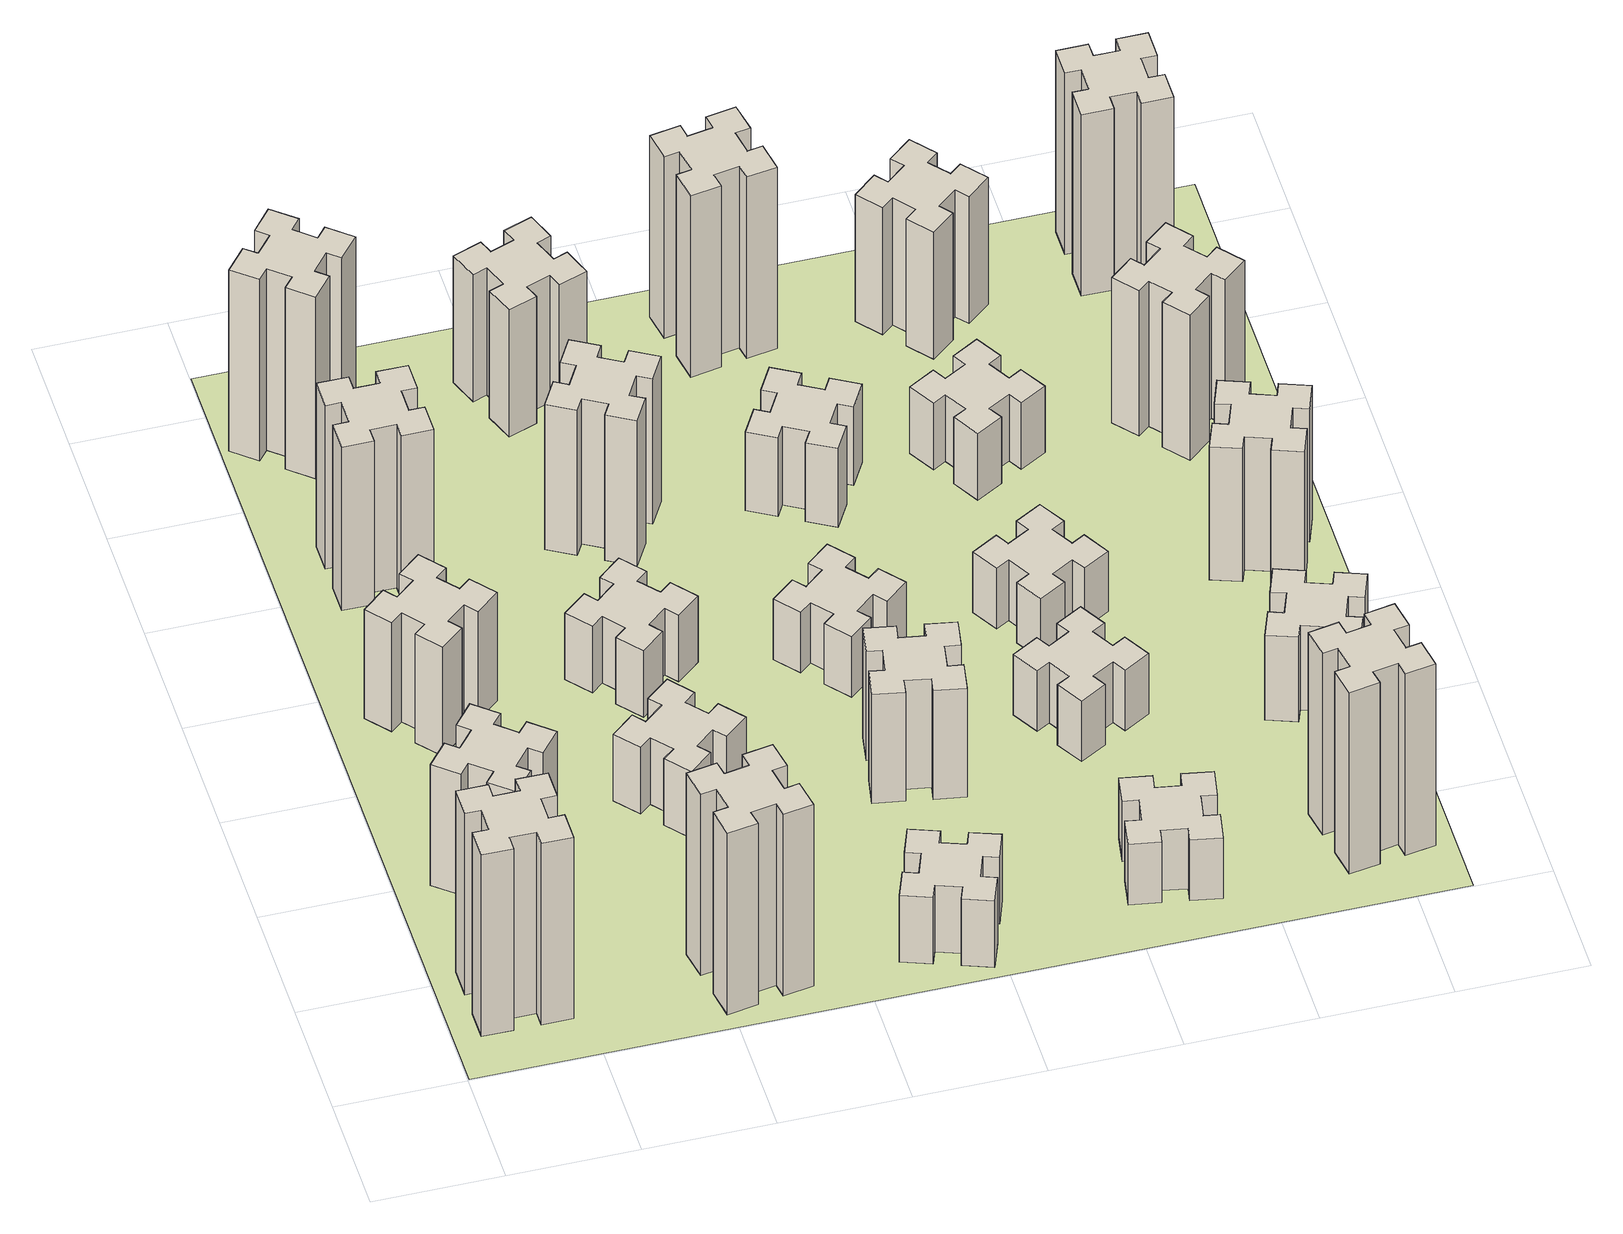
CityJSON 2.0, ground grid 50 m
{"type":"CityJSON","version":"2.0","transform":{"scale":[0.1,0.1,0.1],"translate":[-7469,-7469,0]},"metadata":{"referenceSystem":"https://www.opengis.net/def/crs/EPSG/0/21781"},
"CityObjects":{
"building1":{"type":"Building","attributes":{"class":"1000","function":"1000","usage":"1000","yearOfConstruction":2016,"roofType":"1000","measuredHeight":90,"storeysAboveGround":30,"storeysBelowGround":0},"geometry":[{"type":"Solid","lod":"1","boundaries":[[[[0,1,2,3,4,5,6,7,8,9,10,11,12,13,14,15,16,17,18,19]],[[17,16,20,21]],[[16,15,22,20]],[[15,14,23,22]],[[14,13,24,23]],[[13,12,25,24]],[[12,11,26,25]],[[11,10,27,26]],[[10,9,28,27]],[[9,8,29,28]],[[8,7,30,29]],[[7,6,31,30]],[[6,5,32,31]],[[5,4,33,32]],[[4,3,34,33]],[[3,2,35,34]],[[2,1,36,35]],[[1,0,37,36]],[[0,19,38,37]],[[19,18,39,38]],[[18,17,21,39]],[[24,25,26,27,28,29,30,31,32,33,34,35,36,37,38,39,21,20,22,23]]]]}]},
"building2":{"type":"Building","attributes":{"class":"1000","function":"1000","usage":"1000","yearOfConstruction":2016,"roofType":"1000","measuredHeight":60,"storeysAboveGround":30,"storeysBelowGround":0},"geometry":[{"type":"Solid","lod":"1","boundaries":[[[[40,41,42,43,44,45,46,47,48,49,50,51,52,53,54,55,56,57,58,59]],[[57,56,60,61]],[[56,55,62,60]],[[55,54,63,62]],[[54,53,64,63]],[[53,52,65,64]],[[52,51,66,65]],[[51,50,67,66]],[[50,49,68,67]],[[49,48,69,68]],[[48,47,70,69]],[[47,46,71,70]],[[46,45,72,71]],[[45,44,73,72]],[[44,43,74,73]],[[43,42,75,74]],[[42,41,76,75]],[[41,40,77,76]],[[40,59,78,77]],[[59,58,79,78]],[[58,57,61,79]],[[64,65,66,67,68,69,70,71,72,73,74,75,76,77,78,79,61,60,62,63]]]]}]},
"building3":{"type":"Building","attributes":{"class":"1000","function":"1000","usage":"1000","yearOfConstruction":2016,"roofType":"1000","measuredHeight":54,"storeysAboveGround":30,"storeysBelowGround":0},"geometry":[{"type":"Solid","lod":"1","boundaries":[[[[80,81,82,83,84,85,86,87,88,89,90,91,92,93,94,95,96,97,98,99]],[[97,96,100,101]],[[96,95,102,100]],[[95,94,103,102]],[[94,93,104,103]],[[93,92,105,104]],[[92,91,106,105]],[[91,90,107,106]],[[90,89,108,107]],[[89,88,109,108]],[[88,87,110,109]],[[87,86,111,110]],[[86,85,112,111]],[[85,84,113,112]],[[84,83,114,113]],[[83,82,115,114]],[[82,81,116,115]],[[81,80,117,116]],[[80,99,118,117]],[[99,98,119,118]],[[98,97,101,119]],[[104,105,106,107,108,109,110,111,112,113,114,115,116,117,118,119,101,100,102,103]]]]}]},
"building4":{"type":"Building","attributes":{"class":"1000","function":"1000","usage":"1000","yearOfConstruction":2016,"roofType":"1000","measuredHeight":81,"storeysAboveGround":30,"storeysBelowGround":0},"geometry":[{"type":"Solid","lod":"1","boundaries":[[[[120,121,122,123,124,125,126,127,128,129,130,131,132,133,134,135,136,137,138,139]],[[137,136,140,141]],[[136,135,142,140]],[[135,134,143,142]],[[134,133,144,143]],[[133,132,145,144]],[[132,131,146,145]],[[131,130,147,146]],[[130,129,148,147]],[[129,128,149,148]],[[128,127,150,149]],[[127,126,151,150]],[[126,125,152,151]],[[125,124,153,152]],[[124,123,154,153]],[[123,122,155,154]],[[122,121,156,155]],[[121,120,157,156]],[[120,139,158,157]],[[139,138,159,158]],[[138,137,141,159]],[[144,145,146,147,148,149,150,151,152,153,154,155,156,157,158,159,141,140,142,143]]]]}]},
"building5":{"type":"Building","attributes":{"class":"1000","function":"1000","usage":"1000","yearOfConstruction":2016,"roofType":"1000","measuredHeight":90,"storeysAboveGround":30,"storeysBelowGround":0},"geometry":[{"type":"Solid","lod":"1","boundaries":[[[[160,161,162,163,164,165,166,167,168,169,170,171,172,173,174,175,176,177,178,179]],[[177,176,180,181]],[[176,175,182,180]],[[175,174,183,182]],[[174,173,184,183]],[[173,172,185,184]],[[172,171,186,185]],[[171,170,187,186]],[[170,169,188,187]],[[169,168,189,188]],[[168,167,190,189]],[[167,166,191,190]],[[166,165,192,191]],[[165,164,193,192]],[[164,163,194,193]],[[163,162,195,194]],[[162,161,196,195]],[[161,160,197,196]],[[160,179,198,197]],[[179,178,199,198]],[[178,177,181,199]],[[184,185,186,187,188,189,190,191,192,193,194,195,196,197,198,199,181,180,182,183]]]]}]},
"building6":{"type":"Building","attributes":{"class":"1000","function":"1000","usage":"1000","yearOfConstruction":2016,"roofType":"1000","measuredHeight":90,"storeysAboveGround":30,"storeysBelowGround":0},"geometry":[{"type":"Solid","lod":"1","boundaries":[[[[200,201,202,203,204,205,206,207,208,209,210,211,212,213,214,215,216,217,218,219]],[[217,216,220,221]],[[216,215,222,220]],[[215,214,223,222]],[[214,213,224,223]],[[213,212,225,224]],[[212,211,226,225]],[[211,210,227,226]],[[210,209,228,227]],[[209,208,229,228]],[[208,207,230,229]],[[207,206,231,230]],[[206,205,232,231]],[[205,204,233,232]],[[204,203,234,233]],[[203,202,235,234]],[[202,201,236,235]],[[201,200,237,236]],[[200,219,238,237]],[[219,218,239,238]],[[218,217,221,239]],[[224,225,226,227,228,229,230,231,232,233,234,235,236,237,238,239,221,220,222,223]]]]}]},
"building7":{"type":"Building","attributes":{"class":"1000","function":"1000","usage":"1000","yearOfConstruction":2016,"roofType":"1000","measuredHeight":33,"storeysAboveGround":30,"storeysBelowGround":0},"geometry":[{"type":"Solid","lod":"1","boundaries":[[[[240,241,242,243,244,245,246,247,248,249,250,251,252,253,254,255,256,257,258,259]],[[257,256,260,261]],[[256,255,262,260]],[[255,254,263,262]],[[254,253,264,263]],[[253,252,265,264]],[[252,251,266,265]],[[251,250,267,266]],[[250,249,268,267]],[[249,248,269,268]],[[248,247,270,269]],[[247,246,271,270]],[[246,245,272,271]],[[245,244,273,272]],[[244,243,274,273]],[[243,242,275,274]],[[242,241,276,275]],[[241,240,277,276]],[[240,259,278,277]],[[259,258,279,278]],[[258,257,261,279]],[[264,265,266,267,268,269,270,271,272,273,274,275,276,277,278,279,261,260,262,263]]]]}]},
"building8":{"type":"Building","attributes":{"class":"1000","function":"1000","usage":"1000","yearOfConstruction":2016,"roofType":"1000","measuredHeight":33,"storeysAboveGround":30,"storeysBelowGround":0},"geometry":[{"type":"Solid","lod":"1","boundaries":[[[[280,281,282,283,284,285,286,287,288,289,290,291,292,293,294,295,296,297,298,299]],[[297,296,300,301]],[[296,295,302,300]],[[295,294,303,302]],[[294,293,304,303]],[[293,292,305,304]],[[292,291,306,305]],[[291,290,307,306]],[[290,289,308,307]],[[289,288,309,308]],[[288,287,310,309]],[[287,286,311,310]],[[286,285,312,311]],[[285,284,313,312]],[[284,283,314,313]],[[283,282,315,314]],[[282,281,316,315]],[[281,280,317,316]],[[280,299,318,317]],[[299,298,319,318]],[[298,297,301,319]],[[304,305,306,307,308,309,310,311,312,313,314,315,316,317,318,319,301,300,302,303]]]]}]},
"building9":{"type":"Building","attributes":{"class":"1000","function":"1000","usage":"1000","yearOfConstruction":2016,"roofType":"1000","measuredHeight":33,"storeysAboveGround":30,"storeysBelowGround":0},"geometry":[{"type":"Solid","lod":"1","boundaries":[[[[320,321,322,323,324,325,326,327,328,329,330,331,332,333,334,335,336,337,338,339]],[[337,336,340,341]],[[336,335,342,340]],[[335,334,343,342]],[[334,333,344,343]],[[333,332,345,344]],[[332,331,346,345]],[[331,330,347,346]],[[330,329,348,347]],[[329,328,349,348]],[[328,327,350,349]],[[327,326,351,350]],[[326,325,352,351]],[[325,324,353,352]],[[324,323,354,353]],[[323,322,355,354]],[[322,321,356,355]],[[321,320,357,356]],[[320,339,358,357]],[[339,338,359,358]],[[338,337,341,359]],[[344,345,346,347,348,349,350,351,352,353,354,355,356,357,358,359,341,340,342,343]]]]}]},
"building10":{"type":"Building","attributes":{"class":"1000","function":"1000","usage":"1000","yearOfConstruction":2016,"roofType":"1000","measuredHeight":72,"storeysAboveGround":30,"storeysBelowGround":0},"geometry":[{"type":"Solid","lod":"1","boundaries":[[[[360,361,362,363,364,365,366,367,368,369,370,371,372,373,374,375,376,377,378,379]],[[377,376,380,381]],[[376,375,382,380]],[[375,374,383,382]],[[374,373,384,383]],[[373,372,385,384]],[[372,371,386,385]],[[371,370,387,386]],[[370,369,388,387]],[[369,368,389,388]],[[368,367,390,389]],[[367,366,391,390]],[[366,365,392,391]],[[365,364,393,392]],[[364,363,394,393]],[[363,362,395,394]],[[362,361,396,395]],[[361,360,397,396]],[[360,379,398,397]],[[379,378,399,398]],[[378,377,381,399]],[[384,385,386,387,388,389,390,391,392,393,394,395,396,397,398,399,381,380,382,383]]]]}]},
"building11":{"type":"Building","attributes":{"class":"1000","function":"1000","usage":"1000","yearOfConstruction":2016,"roofType":"1000","measuredHeight":63,"storeysAboveGround":30,"storeysBelowGround":0},"geometry":[{"type":"Solid","lod":"1","boundaries":[[[[400,401,402,403,404,405,406,407,408,409,410,411,412,413,414,415,416,417,418,419]],[[417,416,420,421]],[[416,415,422,420]],[[415,414,423,422]],[[414,413,424,423]],[[413,412,425,424]],[[412,411,426,425]],[[411,410,427,426]],[[410,409,428,427]],[[409,408,429,428]],[[408,407,430,429]],[[407,406,431,430]],[[406,405,432,431]],[[405,404,433,432]],[[404,403,434,433]],[[403,402,435,434]],[[402,401,436,435]],[[401,400,437,436]],[[400,419,438,437]],[[419,418,439,438]],[[418,417,421,439]],[[424,425,426,427,428,429,430,431,432,433,434,435,436,437,438,439,421,420,422,423]]]]}]},
"building12":{"type":"Building","attributes":{"class":"1000","function":"1000","usage":"1000","yearOfConstruction":2016,"roofType":"1000","measuredHeight":54,"storeysAboveGround":30,"storeysBelowGround":0},"geometry":[{"type":"Solid","lod":"1","boundaries":[[[[440,441,442,443,444,445,446,447,448,449,450,451,452,453,454,455,456,457,458,459]],[[457,456,460,461]],[[456,455,462,460]],[[455,454,463,462]],[[454,453,464,463]],[[453,452,465,464]],[[452,451,466,465]],[[451,450,467,466]],[[450,449,468,467]],[[449,448,469,468]],[[448,447,470,469]],[[447,446,471,470]],[[446,445,472,471]],[[445,444,473,472]],[[444,443,474,473]],[[443,442,475,474]],[[442,441,476,475]],[[441,440,477,476]],[[440,459,478,477]],[[459,458,479,478]],[[458,457,461,479]],[[464,465,466,467,468,469,470,471,472,473,474,475,476,477,478,479,461,460,462,463]]]]}]},
"building13":{"type":"Building","attributes":{"class":"1000","function":"1000","usage":"1000","yearOfConstruction":2016,"roofType":"1000","measuredHeight":30,"storeysAboveGround":30,"storeysBelowGround":0},"geometry":[{"type":"Solid","lod":"1","boundaries":[[[[480,481,482,483,484,485,486,487,488,489,490,491,492,493,494,495,496,497,498,499]],[[497,496,500,501]],[[496,495,502,500]],[[495,494,503,502]],[[494,493,504,503]],[[493,492,505,504]],[[492,491,506,505]],[[491,490,507,506]],[[490,489,508,507]],[[489,488,509,508]],[[488,487,510,509]],[[487,486,511,510]],[[486,485,512,511]],[[485,484,513,512]],[[484,483,514,513]],[[483,482,515,514]],[[482,481,516,515]],[[481,480,517,516]],[[480,499,518,517]],[[499,498,519,518]],[[498,497,501,519]],[[504,505,506,507,508,509,510,511,512,513,514,515,516,517,518,519,501,500,502,503]]]]}]},
"building14":{"type":"Building","attributes":{"class":"1000","function":"1000","usage":"1000","yearOfConstruction":2016,"roofType":"1000","measuredHeight":39,"storeysAboveGround":30,"storeysBelowGround":0},"geometry":[{"type":"Solid","lod":"1","boundaries":[[[[520,521,522,523,524,525,526,527,528,529,530,531,532,533,534,535,536,537,538,539]],[[537,536,540,541]],[[536,535,542,540]],[[535,534,543,542]],[[534,533,544,543]],[[533,532,545,544]],[[532,531,546,545]],[[531,530,547,546]],[[530,529,548,547]],[[529,528,549,548]],[[528,527,550,549]],[[527,526,551,550]],[[526,525,552,551]],[[525,524,553,552]],[[524,523,554,553]],[[523,522,555,554]],[[522,521,556,555]],[[521,520,557,556]],[[520,539,558,557]],[[539,538,559,558]],[[538,537,541,559]],[[544,545,546,547,548,549,550,551,552,553,554,555,556,557,558,559,541,540,542,543]]]]}]},
"building15":{"type":"Building","attributes":{"class":"1000","function":"1000","usage":"1000","yearOfConstruction":2016,"roofType":"1000","measuredHeight":30,"storeysAboveGround":30,"storeysBelowGround":0},"geometry":[{"type":"Solid","lod":"1","boundaries":[[[[560,561,562,563,564,565,566,567,568,569,570,571,572,573,574,575,576,577,578,579]],[[577,576,580,581]],[[576,575,582,580]],[[575,574,583,582]],[[574,573,584,583]],[[573,572,585,584]],[[572,571,586,585]],[[571,570,587,586]],[[570,569,588,587]],[[569,568,589,588]],[[568,567,590,589]],[[567,566,591,590]],[[566,565,592,591]],[[565,564,593,592]],[[564,563,594,593]],[[563,562,595,594]],[[562,561,596,595]],[[561,560,597,596]],[[560,579,598,597]],[[579,578,599,598]],[[578,577,581,599]],[[584,585,586,587,588,589,590,591,592,593,594,595,596,597,598,599,581,580,582,583]]]]}]},
"building16":{"type":"Building","attributes":{"class":"1000","function":"1000","usage":"1000","yearOfConstruction":2016,"roofType":"1000","measuredHeight":90,"storeysAboveGround":30,"storeysBelowGround":0},"geometry":[{"type":"Solid","lod":"1","boundaries":[[[[600,601,602,603,604,605,606,607,608,609,610,611,612,613,614,615,616,617,618,619]],[[617,616,620,621]],[[616,615,622,620]],[[615,614,623,622]],[[614,613,624,623]],[[613,612,625,624]],[[612,611,626,625]],[[611,610,627,626]],[[610,609,628,627]],[[609,608,629,628]],[[608,607,630,629]],[[607,606,631,630]],[[606,605,632,631]],[[605,604,633,632]],[[604,603,634,633]],[[603,602,635,634]],[[602,601,636,635]],[[601,600,637,636]],[[600,619,638,637]],[[619,618,639,638]],[[618,617,621,639]],[[624,625,626,627,628,629,630,631,632,633,634,635,636,637,638,639,621,620,622,623]]]]}]},
"building17":{"type":"Building","attributes":{"class":"1000","function":"1000","usage":"1000","yearOfConstruction":2016,"roofType":"1000","measuredHeight":30,"storeysAboveGround":30,"storeysBelowGround":0},"geometry":[{"type":"Solid","lod":"1","boundaries":[[[[640,641,642,643,644,645,646,647,648,649,650,651,652,653,654,655,656,657,658,659]],[[657,656,660,661]],[[656,655,662,660]],[[655,654,663,662]],[[654,653,664,663]],[[653,652,665,664]],[[652,651,666,665]],[[651,650,667,666]],[[650,649,668,667]],[[649,648,669,668]],[[648,647,670,669]],[[647,646,671,670]],[[646,645,672,671]],[[645,644,673,672]],[[644,643,674,673]],[[643,642,675,674]],[[642,641,676,675]],[[641,640,677,676]],[[640,659,678,677]],[[659,658,679,678]],[[658,657,661,679]],[[664,665,666,667,668,669,670,671,672,673,674,675,676,677,678,679,661,660,662,663]]]]}]},
"building18":{"type":"Building","attributes":{"class":"1000","function":"1000","usage":"1000","yearOfConstruction":2016,"roofType":"1000","measuredHeight":30,"storeysAboveGround":30,"storeysBelowGround":0},"geometry":[{"type":"Solid","lod":"1","boundaries":[[[[680,681,682,683,684,685,686,687,688,689,690,691,692,693,694,695,696,697,698,699]],[[697,696,700,701]],[[696,695,702,700]],[[695,694,703,702]],[[694,693,704,703]],[[693,692,705,704]],[[692,691,706,705]],[[691,690,707,706]],[[690,689,708,707]],[[689,688,709,708]],[[688,687,710,709]],[[687,686,711,710]],[[686,685,712,711]],[[685,684,713,712]],[[684,683,714,713]],[[683,682,715,714]],[[682,681,716,715]],[[681,680,717,716]],[[680,699,718,717]],[[699,698,719,718]],[[698,697,701,719]],[[704,705,706,707,708,709,710,711,712,713,714,715,716,717,718,719,701,700,702,703]]]]}]},
"building19":{"type":"Building","attributes":{"class":"1000","function":"1000","usage":"1000","yearOfConstruction":2016,"roofType":"1000","measuredHeight":33,"storeysAboveGround":30,"storeysBelowGround":0},"geometry":[{"type":"Solid","lod":"1","boundaries":[[[[720,721,722,723,724,725,726,727,728,729,730,731,732,733,734,735,736,737,738,739]],[[737,736,740,741]],[[736,735,742,740]],[[735,734,743,742]],[[734,733,744,743]],[[733,732,745,744]],[[732,731,746,745]],[[731,730,747,746]],[[730,729,748,747]],[[729,728,749,748]],[[728,727,750,749]],[[727,726,751,750]],[[726,725,752,751]],[[725,724,753,752]],[[724,723,754,753]],[[723,722,755,754]],[[722,721,756,755]],[[721,720,757,756]],[[720,739,758,757]],[[739,738,759,758]],[[738,737,741,759]],[[744,745,746,747,748,749,750,751,752,753,754,755,756,757,758,759,741,740,742,743]]]]}]},
"building20":{"type":"Building","attributes":{"class":"1000","function":"1000","usage":"1000","yearOfConstruction":2016,"roofType":"1000","measuredHeight":90,"storeysAboveGround":30,"storeysBelowGround":0},"geometry":[{"type":"Solid","lod":"1","boundaries":[[[[760,761,762,763,764,765,766,767,768,769,770,771,772,773,774,775,776,777,778,779]],[[777,776,780,781]],[[776,775,782,780]],[[775,774,783,782]],[[774,773,784,783]],[[773,772,785,784]],[[772,771,786,785]],[[771,770,787,786]],[[770,769,788,787]],[[769,768,789,788]],[[768,767,790,789]],[[767,766,791,790]],[[766,765,792,791]],[[765,764,793,792]],[[764,763,794,793]],[[763,762,795,794]],[[762,761,796,795]],[[761,760,797,796]],[[760,779,798,797]],[[779,778,799,798]],[[778,777,781,799]],[[784,785,786,787,788,789,790,791,792,793,794,795,796,797,798,799,781,780,782,783]]]]}]},
"building21":{"type":"Building","attributes":{"class":"1000","function":"1000","usage":"1000","yearOfConstruction":2016,"roofType":"1000","measuredHeight":63,"storeysAboveGround":30,"storeysBelowGround":0},"geometry":[{"type":"Solid","lod":"1","boundaries":[[[[800,801,802,803,804,805,806,807,808,809,810,811,812,813,814,815,816,817,818,819]],[[817,816,820,821]],[[816,815,822,820]],[[815,814,823,822]],[[814,813,824,823]],[[813,812,825,824]],[[812,811,826,825]],[[811,810,827,826]],[[810,809,828,827]],[[809,808,829,828]],[[808,807,830,829]],[[807,806,831,830]],[[806,805,832,831]],[[805,804,833,832]],[[804,803,834,833]],[[803,802,835,834]],[[802,801,836,835]],[[801,800,837,836]],[[800,819,838,837]],[[819,818,839,838]],[[818,817,821,839]],[[824,825,826,827,828,829,830,831,832,833,834,835,836,837,838,839,821,820,822,823]]]]}]},
"building22":{"type":"Building","attributes":{"class":"1000","function":"1000","usage":"1000","yearOfConstruction":2016,"roofType":"1000","measuredHeight":42,"storeysAboveGround":30,"storeysBelowGround":0},"geometry":[{"type":"Solid","lod":"1","boundaries":[[[[840,841,842,843,844,845,846,847,848,849,850,851,852,853,854,855,856,857,858,859]],[[857,856,860,861]],[[856,855,862,860]],[[855,854,863,862]],[[854,853,864,863]],[[853,852,865,864]],[[852,851,866,865]],[[851,850,867,866]],[[850,849,868,867]],[[849,848,869,868]],[[848,847,870,869]],[[847,846,871,870]],[[846,845,872,871]],[[845,844,873,872]],[[844,843,874,873]],[[843,842,875,874]],[[842,841,876,875]],[[841,840,877,876]],[[840,859,878,877]],[[859,858,879,878]],[[858,857,861,879]],[[864,865,866,867,868,869,870,871,872,873,874,875,876,877,878,879,861,860,862,863]]]]}]},
"building23":{"type":"Building","attributes":{"class":"1000","function":"1000","usage":"1000","yearOfConstruction":2016,"roofType":"1000","measuredHeight":66,"storeysAboveGround":30,"storeysBelowGround":0},"geometry":[{"type":"Solid","lod":"1","boundaries":[[[[880,881,882,883,884,885,886,887,888,889,890,891,892,893,894,895,896,897,898,899]],[[897,896,900,901]],[[896,895,902,900]],[[895,894,903,902]],[[894,893,904,903]],[[893,892,905,904]],[[892,891,906,905]],[[891,890,907,906]],[[890,889,908,907]],[[889,888,909,908]],[[888,887,910,909]],[[887,886,911,910]],[[886,885,912,911]],[[885,884,913,912]],[[884,883,914,913]],[[883,882,915,914]],[[882,881,916,915]],[[881,880,917,916]],[[880,899,918,917]],[[899,898,919,918]],[[898,897,901,919]],[[904,905,906,907,908,909,910,911,912,913,914,915,916,917,918,919,901,900,902,903]]]]}]},
"building24":{"type":"Building","attributes":{"class":"1000","function":"1000","usage":"1000","yearOfConstruction":2016,"roofType":"1000","measuredHeight":72,"storeysAboveGround":30,"storeysBelowGround":0},"geometry":[{"type":"Solid","lod":"1","boundaries":[[[[920,921,922,923,924,925,926,927,928,929,930,931,932,933,934,935,936,937,938,939]],[[937,936,940,941]],[[936,935,942,940]],[[935,934,943,942]],[[934,933,944,943]],[[933,932,945,944]],[[932,931,946,945]],[[931,930,947,946]],[[930,929,948,947]],[[929,928,949,948]],[[928,927,950,949]],[[927,926,951,950]],[[926,925,952,951]],[[925,924,953,952]],[[924,923,954,953]],[[923,922,955,954]],[[922,921,956,955]],[[921,920,957,956]],[[920,939,958,957]],[[939,938,959,958]],[[938,937,941,959]],[[944,945,946,947,948,949,950,951,952,953,954,955,956,957,958,959,941,940,942,943]]]]}]},
"building25":{"type":"Building","attributes":{"class":"1000","function":"1000","usage":"1000","yearOfConstruction":2016,"roofType":"1000","measuredHeight":90,"storeysAboveGround":30,"storeysBelowGround":0},"geometry":[{"type":"Solid","lod":"1","boundaries":[[[[960,961,962,963,964,965,966,967,968,969,970,971,972,973,974,975,976,977,978,979]],[[977,976,980,981]],[[976,975,982,980]],[[975,974,983,982]],[[974,973,984,983]],[[973,972,985,984]],[[972,971,986,985]],[[971,970,987,986]],[[970,969,988,987]],[[969,968,989,988]],[[968,967,990,989]],[[967,966,991,990]],[[966,965,992,991]],[[965,964,993,992]],[[964,963,994,993]],[[963,962,995,994]],[[962,961,996,995]],[[961,960,997,996]],[[960,979,998,997]],[[979,978,999,998]],[[978,977,981,999]],[[984,985,986,987,988,989,990,991,992,993,994,995,996,997,998,999,981,980,982,983]]]]}]},
"landuse1":{"type":"LandUse","attributes":{"name":"plot1","function":"1010"},"geometry":[{"type":"MultiSurface","lod":"1","boundaries":[[[1000,1001,1002,1003]]]}]}
},
"vertices":[
[165,425,0],[165,325,0],[105,325,0],[105,205,0],[225,205,0],[225,265,0],[325,265,0],[325,205,0],[445,205,0],[445,325,0],[385,325,0],[385,425,0],[445,425,0],[445,545,0],[325,545,0],[325,485,0],[225,485,0],[225,545,0],[105,545,0],[105,425,0],[225,485,900],[225,545,900],[325,485,900],[325,545,900],[445,545,900],[445,425,900],[385,425,900],[385,325,900],[445,325,900],[445,205,900],[325,205,900],[325,265,900],[225,265,900],[225,205,900],[105,205,900],[105,325,900],[165,325,900],[165,425,900],[105,425,900],[105,545,900],
[484,1067,0],[408,1132,0],[446,1178,0],[354,1255,0],[277,1163,0],[323,1124,0],[259,1048,0],[213,1086,0],[136,994,0],[228,917,0],[266,963,0],[343,899,0],[304,853,0],[396,776,0],[473,868,0],[427,906,0],[492,983,0],[538,944,0],[615,1036,0],[523,1113,0],[492,983,600],[538,944,600],[427,906,600],[473,868,600],[396,776,600],[304,853,600],[343,899,600],[266,963,600],[228,917,600],[136,994,600],[213,1086,600],[259,1048,600],[323,1124,600],[277,1163,600],[354,1255,600],[446,1178,600],[408,1132,600],[484,1067,600],[523,1113,600],[615,1036,600],
[492,1888,0],[427,1964,0],[473,2003,0],[396,2095,0],[304,2018,0],[343,1972,0],[266,1907,0],[228,1953,0],[136,1876,0],[213,1784,0],[259,1823,0],[323,1746,0],[277,1708,0],[354,1616,0],[446,1693,0],[408,1739,0],[484,1803,0],[523,1757,0],[615,1834,0],[538,1926,0],[484,1803,540],[523,1757,540],[408,1739,540],[446,1693,540],[354,1616,540],[277,1708,540],[323,1746,540],[259,1823,540],[213,1784,540],[136,1876,540],[228,1953,540],[266,1907,540],[343,1972,540],[304,2018,540],[396,2095,540],[473,2003,540],[427,1964,540],[492,1888,540],[538,1926,540],[615,1834,540],
[485,2545,0],[485,2645,0],[545,2645,0],[545,2765,0],[425,2765,0],[425,2705,0],[325,2705,0],[325,2765,0],[205,2765,0],[205,2645,0],[265,2645,0],[265,2545,0],[205,2545,0],[205,2425,0],[325,2425,0],[325,2485,0],[425,2485,0],[425,2425,0],[545,2425,0],[545,2545,0],[425,2485,810],[425,2425,810],[325,2485,810],[325,2425,810],[205,2425,810],[205,2545,810],[265,2545,810],[265,2645,810],[205,2645,810],[205,2765,810],[325,2765,810],[325,2705,810],[425,2705,810],[425,2765,810],[545,2765,810],[545,2645,810],[485,2645,810],[485,2545,810],[545,2545,810],[545,2425,810],
[1085,158,0],[1184,176,0],[1194,117,0],[1312,137,0],[1291,256,0],[1232,245,0],[1215,344,0],[1274,354,0],[1253,472,0],[1135,451,0],[1145,392,0],[1047,375,0],[1037,434,0],[918,413,0],[939,295,0],[998,305,0],[1016,207,0],[957,197,0],[977,78,0],[1096,99,0],[1016,207,900],[957,197,900],[998,305,900],[939,295,900],[918,413,900],[1037,434,900],[1047,375,900],[1145,392,900],[1135,451,900],[1253,472,900],[1274,354,900],[1215,344,900],[1232,245,900],[1291,256,900],[1312,137,900],[1194,117,900],[1184,176,900],[1085,158,900],[1096,99,900],[977,78,900],
[384,3387,0],[308,3452,0],[346,3498,0],[254,3575,0],[177,3483,0],[223,3444,0],[159,3368,0],[113,3406,0],[36,3314,0],[128,3237,0],[166,3283,0],[243,3219,0],[204,3173,0],[296,3096,0],[373,3188,0],[327,3226,0],[392,3303,0],[438,3264,0],[515,3356,0],[423,3433,0],[392,3303,900],[438,3264,900],[327,3226,900],[373,3188,900],[296,3096,900],[204,3173,900],[243,3219,900],[166,3283,900],[128,3237,900],[36,3314,900],[113,3406,900],[159,3368,900],[223,3444,900],[177,3483,900],[254,3575,900],[346,3498,900],[308,3452,900],[384,3387,900],[423,3433,900],[515,3356,900],
[1083,1332,0],[1006,1267,0],[968,1313,0],[876,1236,0],[953,1144,0],[999,1183,0],[1063,1106,0],[1017,1068,0],[1094,976,0],[1186,1053,0],[1148,1099,0],[1224,1163,0],[1263,1117,0],[1355,1194,0],[1278,1286,0],[1232,1248,0],[1167,1324,0],[1213,1363,0],[1136,1455,0],[1044,1378,0],[1167,1324,330],[1213,1363,330],[1232,1248,330],[1278,1286,330],[1355,1194,330],[1263,1117,330],[1224,1163,330],[1148,1099,330],[1186,1053,330],[1094,976,330],[1017,1068,330],[1063,1106,330],[999,1183,330],[953,1144,330],[876,1236,330],[968,1313,330],[1006,1267,330],[1083,1332,330],[1044,1378,330],[1136,1455,330],
[1083,1972,0],[1006,1907,0],[968,1953,0],[876,1876,0],[953,1784,0],[999,1823,0],[1063,1746,0],[1017,1708,0],[1094,1616,0],[1186,1693,0],[1148,1739,0],[1224,1803,0],[1263,1757,0],[1355,1834,0],[1278,1926,0],[1232,1888,0],[1167,1964,0],[1213,2003,0],[1136,2095,0],[1044,2018,0],[1167,1964,330],[1213,2003,330],[1232,1888,330],[1278,1926,330],[1355,1834,330],[1263,1757,330],[1224,1803,330],[1148,1739,330],[1186,1693,330],[1094,1616,330],[1017,1708,330],[1063,1746,330],[999,1823,330],[953,1784,330],[876,1876,330],[968,1953,330],[1006,1907,330],[1083,1972,330],[1044,2018,330],[1136,2095,330],
[1769,360,0],[1735,266,0],[1679,287,0],[1637,174,0],[1750,133,0],[1771,189,0],[1865,155,0],[1844,99,0],[1957,57,0],[1998,170,0],[1942,191,0],[1976,285,0],[2032,264,0],[2073,377,0],[1960,418,0],[1940,362,0],[1846,396,0],[1867,452,0],[1754,493,0],[1713,380,0],[1846,396,330],[1867,452,330],[1940,362,330],[1960,418,330],[2073,377,330],[2032,264,330],[1976,285,330],[1942,191,330],[1998,170,330],[1957,57,330],[1844,99,330],[1865,155,330],[1771,189,330],[1750,133,330],[1637,174,330],[1679,287,330],[1735,266,330],[1769,360,330],[1713,380,330],[1754,493,330],
[1314,2666,0],[1227,2716,0],[1257,2768,0],[1153,2828,0],[1093,2724,0],[1145,2694,0],[1095,2607,0],[1043,2637,0],[983,2533,0],[1087,2473,0],[1117,2525,0],[1204,2475,0],[1174,2423,0],[1278,2363,0],[1338,2467,0],[1286,2497,0],[1336,2584,0],[1388,2554,0],[1448,2658,0],[1344,2718,0],[1336,2584,720],[1388,2554,720],[1286,2497,720],[1338,2467,720],[1278,2363,720],[1174,2423,720],[1204,2475,720],[1117,2525,720],[1087,2473,720],[983,2533,720],[1043,2637,720],[1095,2607,720],[1145,2694,720],[1093,2724,720],[1153,2828,720],[1257,2768,720],[1227,2716,720],[1314,2666,720],[1344,2718,720],[1448,2658,720],
[1125,3456,0],[1031,3422,0],[1010,3478,0],[897,3437,0],[939,3324,0],[995,3345,0],[1029,3251,0],[973,3230,0],[1014,3117,0],[1127,3159,0],[1106,3215,0],[1200,3249,0],[1220,3193,0],[1333,3234,0],[1292,3347,0],[1236,3326,0],[1202,3420,0],[1258,3440,0],[1217,3553,0],[1104,3512,0],[1202,3420,630],[1258,3440,630],[1236,3326,630],[1292,3347,630],[1333,3234,630],[1220,3193,630],[1200,3249,630],[1106,3215,630],[1127,3159,630],[1014,3117,630],[973,3230,630],[1029,3251,630],[995,3345,630],[939,3324,630],[897,3437,630],[1010,3478,630],[1031,3422,630],[1125,3456,630],[1104,3512,630],[1217,3553,630],
[2055,1047,0],[2072,1145,0],[2131,1135,0],[2152,1253,0],[2034,1274,0],[2024,1215,0],[1925,1232,0],[1936,1291,0],[1817,1312,0],[1797,1194,0],[1856,1184,0],[1838,1085,0],[1779,1096,0],[1758,977,0],[1877,957,0],[1887,1016,0],[1985,998,0],[1975,939,0],[2093,918,0],[2114,1037,0],[1985,998,540],[1975,939,540],[1887,1016,540],[1877,957,540],[1758,977,540],[1779,1096,540],[1838,1085,540],[1856,1184,540],[1797,1194,540],[1817,1312,540],[1936,1291,540],[1925,1232,540],[2024,1215,540],[2034,1274,540],[2152,1253,540],[2131,1135,540],[2072,1145,540],[2055,1047,540],[2114,1037,540],[2093,918,540],
[1972,1788,0],[1907,1864,0],[1953,1903,0],[1876,1995,0],[1784,1918,0],[1823,1872,0],[1746,1807,0],[1708,1853,0],[1616,1776,0],[1693,1684,0],[1739,1723,0],[1803,1646,0],[1757,1608,0],[1834,1516,0],[1926,1593,0],[1888,1639,0],[1964,1703,0],[2003,1657,0],[2095,1734,0],[2018,1826,0],[1964,1703,300],[2003,1657,300],[1888,1639,300],[1926,1593,300],[1834,1516,300],[1757,1608,300],[1803,1646,300],[1739,1723,300],[1693,1684,300],[1616,1776,300],[1708,1853,300],[1746,1807,300],[1823,1872,300],[1784,1918,300],[1876,1995,300],[1953,1903,300],[1907,1864,300],[1972,1788,300],[2018,1826,300],[2095,1734,300],
[2026,2497,0],[2076,2584,0],[2128,2554,0],[2188,2658,0],[2084,2718,0],[2054,2666,0],[1967,2716,0],[1997,2768,0],[1893,2828,0],[1833,2724,0],[1885,2694,0],[1835,2607,0],[1783,2637,0],[1723,2533,0],[1827,2473,0],[1857,2525,0],[1944,2475,0],[1914,2423,0],[2018,2363,0],[2078,2467,0],[1944,2475,390],[1914,2423,390],[1857,2525,390],[1827,2473,390],[1723,2533,390],[1783,2637,390],[1835,2607,390],[1885,2694,390],[1833,2724,390],[1893,2828,390],[1997,2768,390],[1967,2716,390],[2054,2666,390],[2084,2718,390],[2188,2658,390],[2128,2554,390],[2076,2584,390],[2026,2497,390],[2078,2467,390],[2018,2363,390],
[2596,444,0],[2578,345,0],[2519,356,0],[2498,237,0],[2617,217,0],[2627,276,0],[2725,258,0],[2715,199,0],[2833,178,0],[2854,297,0],[2795,307,0],[2812,405,0],[2871,395,0],[2892,513,0],[2774,534,0],[2764,475,0],[2665,492,0],[2676,551,0],[2557,572,0],[2537,454,0],[2665,492,300],[2676,551,300],[2764,475,300],[2774,534,300],[2892,513,300],[2871,395,300],[2812,405,300],[2795,307,300],[2854,297,300],[2833,178,300],[2715,199,300],[2725,258,300],[2627,276,300],[2617,217,300],[2498,237,300],[2519,356,300],[2578,345,300],[2596,444,300],[2537,454,300],[2557,572,300],
[1885,3552,0],[1787,3535,0],[1777,3594,0],[1658,3573,0],[1679,3455,0],[1738,3465,0],[1756,3367,0],[1697,3357,0],[1717,3238,0],[1836,3259,0],[1825,3318,0],[1924,3336,0],[1934,3277,0],[2052,3297,0],[2031,3416,0],[1972,3405,0],[1955,3504,0],[2014,3514,0],[1993,3632,0],[1875,3611,0],[1955,3504,900],[2014,3514,900],[1972,3405,900],[2031,3416,900],[2052,3297,900],[1934,3277,900],[1924,3336,900],[1825,3318,900],[1836,3259,900],[1717,3238,900],[1697,3357,900],[1756,3367,900],[1738,3465,900],[1679,3455,900],[1658,3573,900],[1777,3594,900],[1787,3535,900],[1885,3552,900],[1875,3611,900],[1993,3632,900],
[2607,1095,0],[2694,1145,0],[2724,1093,0],[2828,1153,0],[2768,1257,0],[2716,1227,0],[2666,1314,0],[2718,1344,0],[2658,1448,0],[2554,1388,0],[2584,1336,0],[2497,1286,0],[2467,1338,0],[2363,1278,0],[2423,1174,0],[2475,1204,0],[2525,1117,0],[2473,1087,0],[2533,983,0],[2637,1043,0],[2525,1117,300],[2473,1087,300],[2475,1204,300],[2423,1174,300],[2363,1278,300],[2467,1338,300],[2497,1286,300],[2584,1336,300],[2554,1388,300],[2658,1448,300],[2718,1344,300],[2666,1314,300],[2716,1227,300],[2768,1257,300],[2828,1153,300],[2724,1093,300],[2694,1145,300],[2607,1095,300],[2637,1043,300],[2533,983,300],
[2475,1744,0],[2525,1657,0],[2473,1627,0],[2533,1523,0],[2637,1583,0],[2607,1635,0],[2694,1685,0],[2724,1633,0],[2828,1693,0],[2768,1797,0],[2716,1767,0],[2666,1854,0],[2718,1884,0],[2658,1988,0],[2554,1928,0],[2584,1876,0],[2497,1826,0],[2467,1878,0],[2363,1818,0],[2423,1714,0],[2497,1826,300],[2467,1878,300],[2584,1876,300],[2554,1928,300],[2658,1988,300],[2718,1884,300],[2666,1854,300],[2716,1767,300],[2768,1797,300],[2828,1693,300],[2724,1633,300],[2694,1685,300],[2607,1635,300],[2637,1583,300],[2533,1523,300],[2473,1627,300],[2525,1657,300],[2475,1744,300],[2423,1714,300],[2363,1818,300],
[2475,2584,0],[2525,2497,0],[2473,2467,0],[2533,2363,0],[2637,2423,0],[2607,2475,0],[2694,2525,0],[2724,2473,0],[2828,2533,0],[2768,2637,0],[2716,2607,0],[2666,2694,0],[2718,2724,0],[2658,2828,0],[2554,2768,0],[2584,2716,0],[2497,2666,0],[2467,2718,0],[2363,2658,0],[2423,2554,0],[2497,2666,330],[2467,2718,330],[2584,2716,330],[2554,2768,330],[2658,2828,330],[2718,2724,330],[2666,2694,330],[2716,2607,330],[2768,2637,330],[2828,2533,330],[2724,2473,330],[2694,2525,330],[2607,2475,330],[2637,2423,330],[2533,2363,330],[2473,2467,330],[2525,2497,330],[2475,2584,330],[2423,2554,330],[2363,2658,330],
[3465,492,0],[3367,475,0],[3357,534,0],[3238,513,0],[3259,395,0],[3318,405,0],[3336,307,0],[3277,297,0],[3297,178,0],[3416,199,0],[3405,258,0],[3504,276,0],[3514,217,0],[3632,237,0],[3611,356,0],[3552,345,0],[3535,444,0],[3594,454,0],[3573,572,0],[3455,551,0],[3535,444,900],[3594,454,900],[3552,345,900],[3611,356,900],[3632,237,900],[3514,217,900],[3504,276,900],[3405,258,900],[3416,199,900],[3297,178,900],[3277,297,900],[3336,307,900],[3318,405,900],[3259,395,900],[3238,513,900],[3357,534,900],[3367,475,900],[3465,492,900],[3455,551,900],[3573,572,900],
[2712,3368,0],[2647,3444,0],[2693,3483,0],[2616,3575,0],[2524,3498,0],[2563,3452,0],[2486,3387,0],[2448,3433,0],[2356,3356,0],[2433,3264,0],[2479,3303,0],[2543,3226,0],[2497,3188,0],[2574,3096,0],[2666,3173,0],[2628,3219,0],[2704,3283,0],[2743,3237,0],[2835,3314,0],[2758,3406,0],[2704,3283,630],[2743,3237,630],[2628,3219,630],[2666,3173,630],[2574,3096,630],[2497,3188,630],[2543,3226,630],[2479,3303,630],[2433,3264,630],[2356,3356,630],[2448,3433,630],[2486,3387,630],[2563,3452,630],[2524,3498,630],[2616,3575,630],[2693,3483,630],[2647,3444,630],[2712,3368,630],[2758,3406,630],[2835,3314,630],
[3351,1029,0],[3445,995,0],[3424,939,0],[3537,897,0],[3578,1010,0],[3522,1031,0],[3556,1125,0],[3612,1104,0],[3653,1217,0],[3540,1258,0],[3520,1202,0],[3426,1236,0],[3447,1292,0],[3334,1333,0],[3293,1220,0],[3349,1200,0],[3315,1106,0],[3259,1127,0],[3217,1014,0],[3330,973,0],[3315,1106,420],[3259,1127,420],[3349,1200,420],[3293,1220,420],[3334,1333,420],[3447,1292,420],[3426,1236,420],[3520,1202,420],[3540,1258,420],[3653,1217,420],[3612,1104,420],[3556,1125,420],[3522,1031,420],[3578,1010,420],[3537,897,420],[3424,939,420],[3445,995,420],[3351,1029,420],[3330,973,420],[3217,1014,420],
[3520,1942,0],[3426,1976,0],[3447,2032,0],[3334,2073,0],[3293,1960,0],[3349,1940,0],[3315,1846,0],[3259,1867,0],[3217,1754,0],[3330,1713,0],[3351,1769,0],[3445,1735,0],[3424,1679,0],[3537,1637,0],[3578,1750,0],[3522,1771,0],[3556,1865,0],[3612,1844,0],[3653,1957,0],[3540,1998,0],[3556,1865,660],[3612,1844,660],[3522,1771,660],[3578,1750,660],[3537,1637,660],[3424,1679,660],[3445,1735,660],[3351,1769,660],[3330,1713,660],[3217,1754,660],[3259,1867,660],[3315,1846,660],[3349,1940,660],[3293,1960,660],[3334,2073,660],[3447,2032,660],[3426,1976,660],[3520,1942,660],[3540,1998,660],[3653,1957,660],
[3219,2563,0],[3283,2486,0],[3237,2448,0],[3314,2356,0],[3406,2433,0],[3368,2479,0],[3444,2543,0],[3483,2497,0],[3575,2574,0],[3498,2666,0],[3452,2628,0],[3387,2704,0],[3433,2743,0],[3356,2835,0],[3264,2758,0],[3303,2712,0],[3226,2647,0],[3188,2693,0],[3096,2616,0],[3173,2524,0],[3226,2647,720],[3188,2693,720],[3303,2712,720],[3264,2758,720],[3356,2835,720],[3433,2743,720],[3387,2704,720],[3452,2628,720],[3498,2666,720],[3575,2574,720],[3483,2497,720],[3444,2543,720],[3368,2479,720],[3406,2433,720],[3314,2356,720],[3237,2448,720],[3283,2486,720],[3219,2563,720],[3173,2524,720],[3096,2616,720],
[3285,3325,0],[3385,3325,0],[3385,3265,0],[3505,3265,0],[3505,3385,0],[3445,3385,0],[3445,3485,0],[3505,3485,0],[3505,3605,0],[3385,3605,0],[3385,3545,0],[3285,3545,0],[3285,3605,0],[3165,3605,0],[3165,3485,0],[3225,3485,0],[3225,3385,0],[3165,3385,0],[3165,3265,0],[3285,3265,0],[3225,3385,900],[3165,3385,900],[3225,3485,900],[3165,3485,900],[3165,3605,900],[3285,3605,900],[3285,3545,900],[3385,3545,900],[3385,3605,900],[3505,3605,900],[3505,3485,900],[3445,3485,900],[3445,3385,900],[3505,3385,900],[3505,3265,900],[3385,3265,900],[3385,3325,900],[3285,3325,900],[3285,3265,900],[3165,3265,900],
[5,3705,0],[3705,3705,0],[3705,5,0],[5,5,0]
]}
